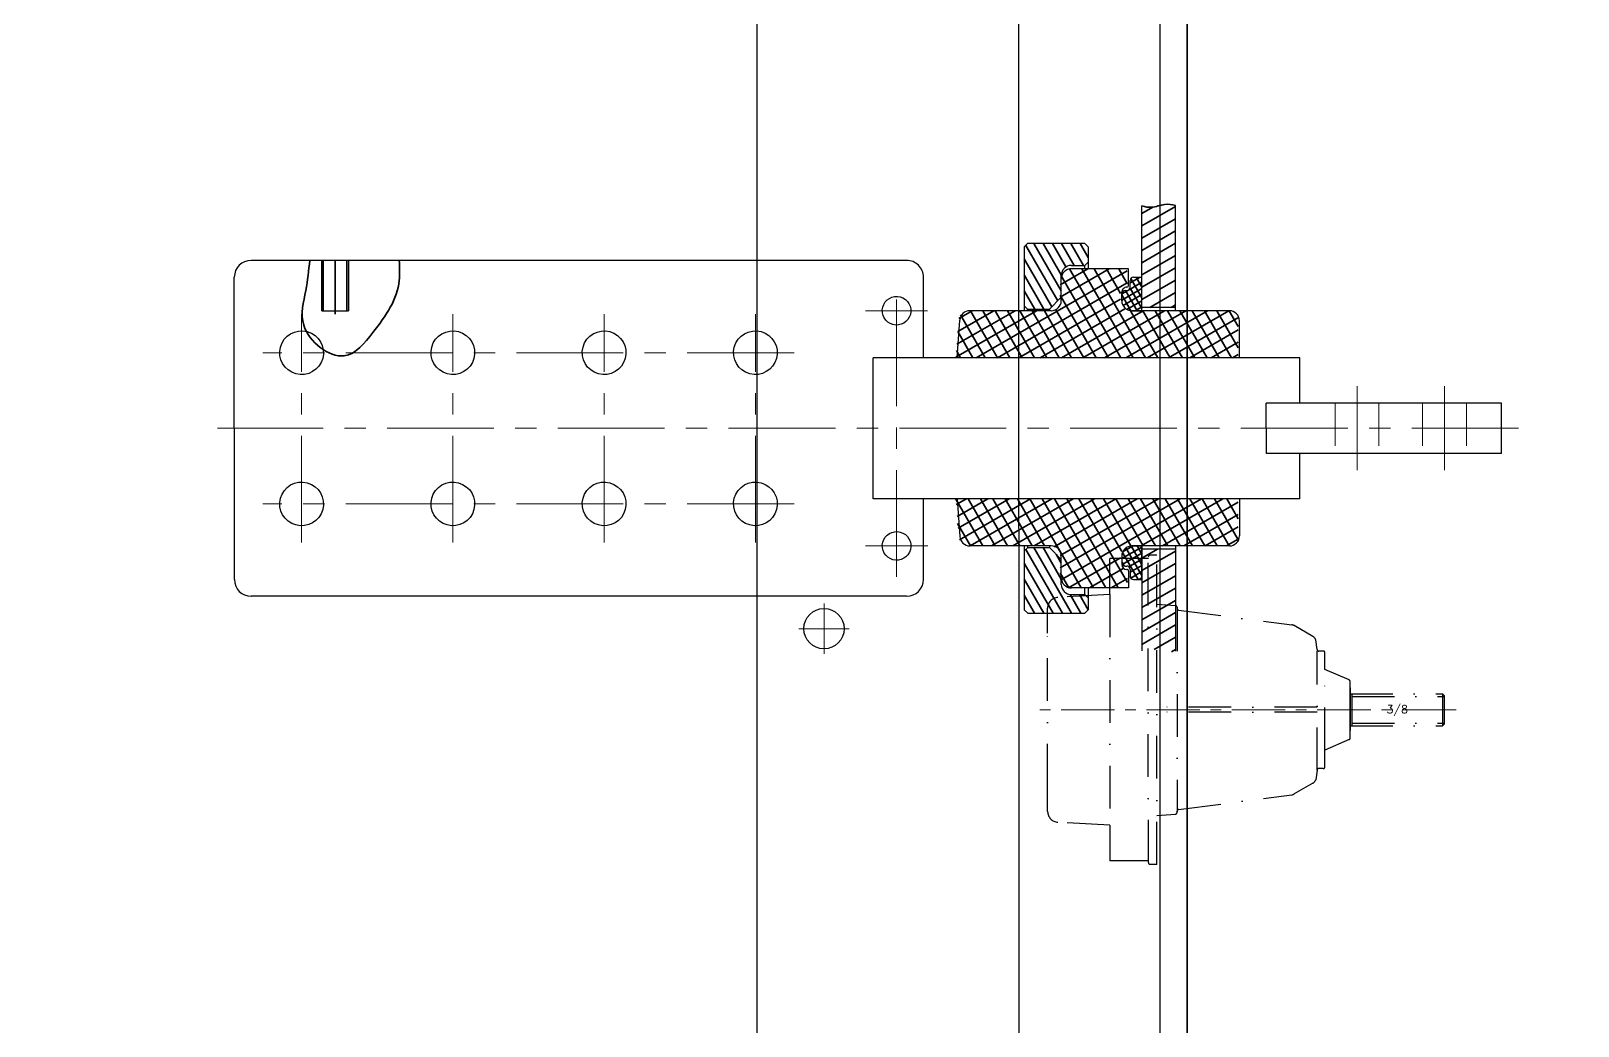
# Model space of a CAD drawing. Header units: millimetres. Extents: x -185079 to -2648, y 85916 to 249201.
# Drawn here: x -51260.5 to -50800.3, y 133414.7 to 133710.9 of the extents above; entities that cross this region are included whole.
import ezdxf
from ezdxf.enums import TextEntityAlignment as Align

# ---------------------------------------------------------------- set-up
doc = ezdxf.new("R2010")
doc.units = ezdxf.units.MM
for name, pattern in [('ACAD_ISO04W100', [30, 24, -3, 0, -3]), ('CENTER', [50.800000000000004, 31.75, -6.35, 6.35, -6.35]), ('DASHDOT', [25.4, 12.7, -6.35, 0, -6.35]), ('DASHED', [19.049999999999997, 12.7, -6.35])]:
    doc.linetypes.add(name, pattern=pattern)
doc.layers.get('0').update_dxf_attribs({"color": 255, "linetype": 'DASHDOT'})
for name, color, linetype in [('01粗实线', 7, 'Continuous'), ('1', 4, 'Continuous'), ('2', 3, 'Continuous')]:
    doc.layers.add(name, color=color, linetype=linetype)
for name, color, linetype, lineweight in [('04细虚线', 6, 'DASHED', 20), ('06细中心线', 1, 'ACAD_ISO04W100', 20), ('中心线', 1, 'CENTER', 20), ('粗实线', 7, 'Continuous', 25), ('细实线', 3, 'Continuous', 35), ('虚线', 7, 'DASHED', 20)]:
    doc.layers.add(name, color=color, linetype=linetype, lineweight=lineweight)
doc.styles.add('TXT', font='txt.shx', dxfattribs={"bigfont": 'gbcbig.shx'})
pattern_1 = [(44.99999999999993, (-73769.73144282807, 125433.7177351389), (-1.122532015133643, 1.122532015133644), []), (135, (-73769.73144282807, 125433.7177351389), (-1.122532015133642, -1.122532015133644), [])]

msp = doc.modelspace()

# ---------------------------------------------------------------- hatches: boundary and pattern name
at = {"layer": '细实线', "extrusion": (-0.004685415688226642, -0.01745240643729065, 0.9998367168639969)}
h = msp.add_hatch(dxfattribs=at)
h.set_pattern_fill('ANSI31', color=256, scale=0.9999999999999984, angle=195.0300830919054)
h.set_pattern_definition([(224.9999999999999, (-80601.17354523863, 123438.5629390304), (2.245064030267286, -2.245064030267286), [])])
edge = h.paths.add_edge_path()
edge.add_line((-83808.0556257568, 115805.0873485042), (-83817.71352376151, 115802.4940868262))
edge.add_line((-83817.71352376151, 115802.4940868262), (-83809.87381757106, 115773.2972327571))
edge.add_spline(control_points=[(-83809.87381757102, 115773.2972327571), (-83809.01231264201, 115773.8163050084), (-83806.96228422833, 115774.9182230227), (-83803.37674884095, 115774.2459667761), (-83801.17395050454, 115775.2640514546), (-83800.19332406457, 115775.8063436326)], knot_values=[0.4991349242523707, 0.4991349242523707, 0.4991349242523707, 0.4991349242523707, 2.849111683350642, 6.014083337597869, 8.642198821057882, 8.642198821057882, 8.642198821057882, 8.642198821057882], degree=3, periodic=0)
edge.add_line((-83800.1933240646, 115775.8063436326), (-83808.0556257568, 115805.0873485042))
edge = h.paths.add_edge_path()
edge.add_line((-83836.38500784284, 115872.0309524602), (-83826.7271098381, 115874.6242141381))
edge.add_line((-83826.7271098381, 115874.6242141381), (-83834.58941153025, 115903.9052190097))
edge.add_spline(control_points=[(-83834.58941153027, 115903.9052190096), (-83835.70978269995, 115903.8833680807), (-83838.12627230644, 115903.6611184342), (-83840.89281344917, 115901.2832533034), (-83843.21907359007, 115901.2100852487), (-83844.22471403322, 115901.2278065292)], knot_values=[0.4991349242523704, 0.4991349242523704, 0.4991349242523704, 0.4991349242523704, 3.127250407712383, 6.29222206195961, 8.642198821057882, 8.642198821057882, 8.642198821057882, 8.642198821057882], degree=3, periodic=0)
edge.add_line((-83844.22471403329, 115901.2278065293), (-83836.38500784284, 115872.0309524602))
h = msp.add_hatch(dxfattribs=at)
h.set_pattern_fill('ANSI31', color=256, scale=0.7499999999999998, angle=105.0300830919053)
h.set_pattern_definition([(135, (-73685.7958886926, 125365.6160205169), (-1.683798022700464, -1.683798022700467), [])])
edge = h.paths.add_edge_path()
edge.add_line((-83829.20475318146, 115779.7355357647), (-83828.49828954873, 115780.960651733))
edge.add_line((-83828.49828954873, 115780.960651733), (-83829.40593113602, 115784.3409160346))
edge.add_line((-83829.40593113602, 115784.3409160346), (-83830.6310471043, 115785.0473796673))
edge.add_line((-83830.6310471043, 115785.0473796673), (-83834.49420630615, 115784.0100749961))
edge.add_arc((-83835.27218480958, 115786.9074443975), 2.999999999999953, 195.0300830920036, 285.0300830920065, ccw=False)
edge.add_line((-83838.16955421098, 115786.1294658941), (-83840.11450046947, 115793.3728893977))
edge.add_line((-83840.11450046947, 115793.3728893977), (-83844.4024063584, 115795.845512112))
edge.add_line((-83844.4024063584, 115795.845512112), (-83850.68004006147, 115794.1598920214))
edge.add_line((-83850.68004006147, 115794.1598920214), (-83851.38650369413, 115792.9347760531))
edge.add_line((-83851.38650369413, 115792.9347760531), (-83846.8482957577, 115776.0334545448))
edge.add_line((-83846.8482957577, 115776.0334545448), (-83845.62317978946, 115775.3269909122))
edge.add_line((-83845.62317978946, 115775.3269909122), (-83829.20475318146, 115779.7355357647))
edge = h.paths.add_edge_path()
edge.add_line((-83856.50551567071, 115885.265950184), (-83857.73063163899, 115885.9724138166))
edge.add_line((-83857.73063163899, 115885.9724138166), (-83874.14905824701, 115881.5638689641))
edge.add_line((-83874.14905824701, 115881.5638689641), (-83874.85552187967, 115880.3387529958))
edge.add_line((-83874.85552187967, 115880.3387529958), (-83870.31731394325, 115863.4374314876))
edge.add_line((-83870.31731394325, 115863.4374314876), (-83869.09219797497, 115862.7309678549))
edge.add_line((-83869.09219797497, 115862.7309678549), (-83862.81456427192, 115864.4165879455))
edge.add_line((-83862.81456427192, 115864.4165879455), (-83860.34194155756, 115868.7044938345))
edge.add_line((-83860.34194155756, 115868.7044938345), (-83862.02756164824, 115874.9821275376))
edge.add_arc((-83859.13019224681, 115875.760106041), 2.999999999999997, 105.03008309200649, 195.0300830920065, ccw=False)
edge.add_line((-83859.90817075019, 115878.6574754424), (-83856.04501154833, 115879.6947801136))
edge.add_line((-83856.04501154833, 115879.6947801136), (-83855.33854791563, 115880.9198960818))
edge.add_line((-83855.33854791563, 115880.9198960818), (-83856.50551567071, 115885.265950184))
h = msp.add_hatch(dxfattribs=at)
h.set_pattern_fill('ANSI37', color=256, scale=0.9999999999999994, angle=105.0300830919053)
h.set_pattern_definition([(135, (-73380.55376550104, 126995.3942893948), (-2.245064030267285, -2.245064030267289), []), (224.9999999999999, (-73380.55376550104, 126995.3942893948), (2.245064030267286, -2.245064030267286), [])])
h.paths.add_polyline_path([(-83840.7129435793, 115794.2476222238), (-83839.02732348861, 115787.9699885207, 0.4142135623317284), (-83835.35197558385, 115785.8505976227), (-83818.9335489758, 115790.2591424753), (-83820.23017981477, 115795.0880914777, 0.4142135624164691), (-83820.84273779893, 115795.441323294, -0.4142135624047553), (-83822.68041175131, 115796.501018743), (-83823.3287271708, 115798.9154932441, -0.4142135623892935), (-83821.20933627279, 115802.590841149), (-83793.20143205911, 115810.111300015, 0.4142135623686102), (-83791.08204116105, 115813.7866479199), (-83793.9346290068, 115824.4103357251), (-83875.06097224649, 115802.6269376301), (-83871.379375954, 115792.0045362681, 0.3934789996803529), (-83867.76681980788, 115790.0895973157), (-83844.3882914841, 115796.3670131218, -0.4142135623686102)])
h.paths.add_polyline_path([(-83804.82632805425, 115864.9735073449), (-83807.6789159, 115875.5971951501, 0.414213562380324), (-83811.35426380482, 115877.7165860481), (-83839.36216801853, 115870.196127182, -0.4142135623613812), (-83843.0375159233, 115872.3155180801), (-83843.68583134282, 115874.7299925812, -0.4142135623496675), (-83842.6261358938, 115876.5676665336, 0.4142135623835383), (-83842.27290407746, 115877.1802245177), (-83843.56953491643, 115882.0091735201), (-83859.98796152443, 115877.6006286676, 0.4142135623865494), (-83862.10735242252, 115873.9252807628), (-83860.4217323318, 115867.6476470597, -0.4142135623579002), (-83862.54112322984, 115863.9722991549), (-83885.91965155359, 115857.6948833488, 0.3934789996585959), (-83888.08710803959, 115854.2279415434), (-83885.95267129393, 115843.19010925)])
h = msp.add_hatch(dxfattribs=at)
h.set_pattern_fill('ANSI37', color=256, scale=0.4999999999999993, angle=15.03008309190533)
h.set_pattern_definition(pattern_1)
h.paths.add_polyline_path([(-83842.02769278391, 115875.6929337075), (-83842.51058768411, 115875.5632706235, 0.4142135623783167), (-83843.21705131681, 115874.3381546553), (-83842.69839898124, 115872.4065750544, 0.414213562349299), (-83839.02305107641, 115870.2871841563), (-83836.12568167498, 115871.0651626597), (-83838.71894335293, 115880.7230606644), (-83841.13341785414, 115880.0747452449, 0.4142135623244993), (-83841.83988148681, 115878.8496292766), (-83841.32122915122, 115876.9180496757, -0.4142135623110449)])
h = msp.add_hatch(dxfattribs=at)
h.set_pattern_fill('ANSI37', color=256, scale=0.4999999999999993, angle=15.03008309190533)
h.set_pattern_definition(pattern_1)
h.paths.add_polyline_path([(-83822.98961022875, 115799.0065502184), (-83822.4709578931, 115797.0749706175, 0.4142135623162666), (-83821.24584192487, 115796.3685069848), (-83820.76294702466, 115796.4981700687, -0.4142135623244993), (-83819.53783105637, 115795.7917064361), (-83819.01917872077, 115793.8601268351, 0.4142135623783167), (-83817.79406275248, 115793.1536632024), (-83815.37958825131, 115793.8019786219), (-83817.97284992927, 115803.4598766266), (-83820.87021933065, 115802.6818981232, 0.4142135623703508)])

# ---------------------------------------------------------------- linework, layer by layer
at = {"lineweight": 30, "extrusion": (-0.004685415688226638, -0.01745240643729067, 0.9998367168639968)}
for p, q in [((-50939.61262524025, 133543.1606166562, 2006.104048132083), (-50939.6135002422, 133553.8578945457, 2006.290767762002)), ((-50928.1136265118, 133553.8578945457, 2006.344658250199), (-50939.6135002422, 133553.8578945457, 2006.290767762002)), ((-50928.14622459931, 133463.371678134, 2004.765045364674), (-50928.15366696472, 133554.3578183932, 2006.353196912428)), ((-50925.65373530675, 133554.8577422408, 2006.373638343354), (-50927.65371334682, 133554.8577422408, 2006.364266084537)), ((-50925.6462111571, 133462.8717542864, 2004.76803458079), (-50925.65373530675, 133554.8577422408, 2006.373638343354)), ((-50939.61262524025, 133543.1606166562, 2006.104048132083), (-50955.08969463461, 133542.3018419417, 2006.016529652689)), ((-50939.61262524025, 133543.1606166562, 2006.104048132083), (-50939.64701394478, 133474.5654689153, 2004.906541076)), ((-50958.11148237082, 133531.6718872452, 2005.8168204221), (-50958.11209055847, 133539.1072446395, 2005.946603643152)), ((-50925.65254806136, 133540.3431532198, 2006.120288031393), (-50920.07270020938, 133539.8968313982, 2006.138645545698)), ((-50919.61253711081, 133539.3984996688, 2006.132103445002), (-50919.61250853666, 133539.0491683084, 2006.126005910377)), ((-50919.17714235996, 133538.5534436156, 2006.119393113313), (-50885.50498899475, 133534.162151626, 2006.200535785589)), ((-50879.23361231935, 133530.7198854985, 2006.169838952452), (-50884.76928725217, 133533.9142804192, 2006.1996567615)), ((-50958.10775127372, 133486.057609282, 2005.020628980848), (-50958.11148237082, 133531.6718872452, 2005.8168204221)), ((-50877.96581281457, 133526.8011608048, 2006.10737774521), (-50878.36032421112, 133529.6899181024, 2006.1559529933)), ((-50877.96287853611, 133490.9283357224, 2005.481222129481), (-50877.96577689946, 133526.3620829289, 2006.099713696529)), ((-50876.11194840349, 133526.3620829289, 2006.108401072149), (-50877.4694995263, 133526.3620829289, 2006.102039342058)), ((-50875.61150408018, 133520.8629206055, 2006.014756955396), (-50875.61191300135, 133525.8621590813, 2006.102018029448)), ((-50868.40765679616, 133517.7438756192, 2005.994071756134), (-50875.61150408018, 133520.8629206055, 2006.014756955396)), ((-50875.60954125853, 133496.8665759217, 2005.595903799944), (-50875.61150408018, 133520.8629206055, 2006.014756955396)), ((-50868.10562649126, 133508.8647482636, 2005.840499678515), (-50868.10631524979, 133517.2851195828, 2005.987476192796)), ((-50868.10615808879, 133515.3637582821, 2005.953939074783), (-50868.10509489373, 133502.3657382451, 2005.727060282247)), ((-50868.10601598868, 133513.6265229118, 2005.92361585155), (-50840.60631793771, 133513.6265229118, 2006.052484410282)), ((-50867.60602147866, 133513.6265229118, 2005.925958916254), (-50867.60524248383, 133504.1029736154, 2005.759726570184)), ((-50867.60595911818, 133512.8641390442, 2005.912651602461), (-50840.10626106722, 133512.8641390442, 2006.041520161193)), ((-50840.60631793771, 133513.6265229118, 2006.052484410282), (-50840.10628253558, 133513.1265990642, 2006.046101367581)), ((-50840.60631793771, 133513.6265229118, 2006.052484410282), (-50840.60553894287, 133504.1029736154, 2005.886252064212)), ((-50840.10628253558, 133513.1265990642, 2006.046101367581), (-50840.10558532497, 133504.602897463, 2005.897321236321)), ((-50877.96428433717, 133508.1148624922, 2005.781210776238), (-50925.63404691246, 133508.1148624922, 2005.557821647136)), ((-50877.96440701352, 133509.614634035, 2005.807389098453), (-50925.63339521728, 133509.614634035, 2005.584003598196)), ((-50868.10493773273, 133500.4443769445, 2005.693523164234), (-50868.10562649126, 133508.8647482636, 2005.840499678515)), ((-50868.10523699384, 133504.1029736154, 2005.75738350548), (-50840.60553894287, 133504.1029736154, 2005.886252064212)), ((-50867.60530484431, 133504.865357483, 2005.773033883977), (-50840.10560679333, 133504.865357483, 2005.901902442709)), ((-50840.10558532497, 133504.602897463, 2005.897321236321), (-50840.60553894287, 133504.1029736154, 2005.886252064212)), ((-50868.40620422965, 133499.985620908, 2005.684103670616), (-50875.60954125853, 133496.8665759217, 2005.595903799944)), ((-50875.60913233736, 133491.867337446, 2005.508642725892), (-50875.60954125853, 133496.8665759217, 2005.595903799944)), ((-50879.23003696344, 133487.0096110288, 2005.40688165089), (-50884.76299384244, 133483.8178210479, 2005.325239701164)), ((-50877.96287853611, 133490.9283357224, 2005.481222129481), (-50878.35691735106, 133488.0395784248, 2005.428951592481)), ((-50876.10908595526, 133491.3674135984, 2005.497573553782), (-50877.46663707807, 133491.3674135984, 2005.491211823691)), ((-50958.10714308607, 133478.6222518551, 2004.890845759227), (-50958.10775127372, 133486.057609282, 2005.020628980848)), ((-50919.17228548575, 133479.1760529116, 2005.082968283339), (-50885.50373173378, 133483.5670296001, 2005.317390840364)), ((-50925.64739855492, 133477.3882068889, 2005.021417421328), (-50920.0676235658, 133477.832665129, 2005.055323388723)), ((-50919.60754199101, 133478.3309968584, 2005.066177922395), (-50919.60757056516, 133478.6803282188, 2005.072275457021)), ((-50939.64701157717, 133474.5701915911, 2004.906623522613), (-50955.08376887195, 133475.4276293017, 2004.849250881244)), ((-50939.64701394478, 133474.5654689153, 2004.906541076), (-50939.64613922183, 133463.8716019816, 2004.719880983882)), ((-50928.14626549143, 133463.8716019816, 2004.773771472079), (-50939.64613922183, 133463.8716019816, 2004.719880983882)), ((-50925.6462111571, 133462.8717542864, 2004.76803458079), (-50927.64618919718, 133462.8717542864, 2004.758662321973))]:
    msp.add_line(p, q, dxfattribs=at)
at = {"extrusion": (-0.004685415688226638, -0.01745240643729067, 0.9998367168639968)}
msp.add_line((-50919.61250853666, 133539.0491683084, 2006.126005910377), (-50919.60755627809, 133478.5056625386, 2005.069226689708), dxfattribs=at)
at = {"color": 1, "linetype": 'CENTER', "lineweight": 18, "ltscale": 0.5, "extrusion": (-0.004685415688226638, -0.01745240643729067, 0.9998367168639968)}
msp.add_line((-50836.60386039758, 133508.8647482636, 2005.988122651919), (-50961.10958388237, 133508.8647482636, 2005.404666313249), dxfattribs=at)
at = {"lineweight": 30, "extrusion": (-0.004685415688226638, -0.01745240643729067, 0.9998367168639968)}
for centre, radius, start, end in [((-83814.81339708807, 115799.3414844339, -86.19977068382764), 0.4999999999999999, 105.0300830931, 195.0300830926675), ((-83837.18535176267, 115777.5411609004, -86.19977068382786), 3.2, 108.2064256397995, 195.0300830917594), ((-83803.65140826217, 115786.8470455249, -86.19977068382764), 0.4999999999999999, 15.03008309266756, 100.4561618305207), ((-83802.5950138992, 115786.7689396353, -86.19977068382764), 0.4999999999999999, 195.0300830931, 277.598675121681), ((-83768.605243887, 115788.7812557825, -86.19977068382786), 2, 75.21633241210522, 97.59877629493691), ((-83762.43628698934, 115787.1326688728, -86.19977068382786), 2, 35.58612831076736, 75.04844372222182), ((-83759.21624458145, 115785.7958832133, -86.19977068382764), 0.4999999999999999, 202.0209126457289, 285.0300830898791), ((-83757.64579498954, 115785.1821458087, -86.19977068382741), 0.4999999999999999, 15.03008309148954, 105.0300830926676), ((-83748.17297362184, 115778.8435040507, -86.19977068382764), 0.4999999999999999, 15.03008309310004, 81.61525820377081), ((-83743.80506311668, 115762.5764090209, -86.19977068382809), 0.4999999999999999, 308.4449079789874, 15.03008309148954), ((-83748.82870528448, 115752.3452925926, -86.19977068382786), 0.4999999999999999, 285.0300830931001, 15.03008309266756), ((-83751.99784070071, 115748.2575139126, -86.19977068382764), 2, 315.0117224603041, 354.4740378718085), ((-83749.8805025408, 115751.0274503963, -86.19977068382786), 0.4999999999999999, 105.0300830926676, 188.0392535367454), ((-83756.5139840957, 115743.7395221739, -86.19977068382832), 2, 292.4614910630116, 315.0117224603041), ((-83821.49762105732, 115719.1164734247, -86.19977068382741), 3.2, 195.030083091827, 281.8619119520025), ((-83787.8125944534, 115727.8596901103, -86.19977068382786), 0.4999999999999999, 289.6040043520146, 15.03008309105711), ((-83786.93740921543, 115728.4564483355, -86.19977068382786), 0.4999999999999999, 112.4614910599037, 195.0300830914895), ((-83791.21471581861, 115711.4546125909, -86.19977068382786), 0.4999999999999999, 195.0300830931, 285.0300830922351)]:
    msp.add_arc(centre, radius, start, end, dxfattribs=at)
at = {"layer": '01粗实线', "lineweight": -3, "ltscale": 2, "extrusion": (-0.004685415688226634, -0.01745240643729067, 0.9998367168639968)}
msp.add_line((-50916.55014692505, 132613.1880548441, 1774.444727599148), (-50916.70390128715, 134492.9017217381, 1807.254891442859), dxfattribs=at)
at = {"layer": '01粗实线', "color": 2, "lineweight": -3, "ltscale": 20, "extrusion": (-0.004685415688226634, -0.01745240643729067, 0.9998367168639968)}
msp.add_line((-50916.70161132854, 134464.9059862737, 1806.766229428162), (-50916.55014692505, 132613.1880548441, 1774.444727599148), dxfattribs=at)
at = {"layer": '04细虚线', "linetype": 'DASHED', "extrusion": (-0.004685415688226634, -0.01745240643729067, 0.9998367168639968)}
msp.add_line((-50924.76248985038, 134574.6242927763, 1823.826807551536), (-50924.53008339008, 132603.1895778926, 1774.23280619294), dxfattribs=at)
at = {"layer": '06细中心线', "extrusion": (2.140935379463423e-06, -0.03489930510489415, 0.9993908337075201)}
for p, q in [((-51024.62459371946, 133540.4996237241, 1791.820104324195), (-51024.62336732958, 133525.5087612685, 1791.296614746745)), ((-51024.62459371946, 133540.4996237241, 1791.820104324195), (-51024.62336732958, 133525.5087612685, 1791.296614746745)), ((-51017.12398054954, 133533.0048058781, 1791.558364888312), (-51032.12398049943, 133533.0035791145, 1791.558354182626)), ((-51017.12398054954, 133533.0048058781, 1791.558364888312), (-51032.12398049943, 133533.0035791145, 1791.558354182626))]:
    msp.add_line(p, q, dxfattribs=at)
at = {"layer": '1', "lineweight": -3, "ltscale": 3, "transparency": 33554687, "extrusion": (-0.004685415688226634, -0.01745240643729067, 0.9998367168639968)}
for p, q in [((-50966.54878008417, 132603.1895778922, 1774.035898980615), (-50966.71071286983, 134582.8880143019, 1808.591284305373)), ((-50916.54931873367, 132603.0630579898, 1774.267997062172), (-50916.71126186805, 134582.8880143019, 1808.825590775794)), ((-50916.71126186808, 134582.8880143019, 1808.825590775795), (-50916.54932908243, 132603.1895778922, 1774.270205451037)), ((-50924.55333045448, 132653.18196265, 1775.105327156293), (-50924.70315917332, 134484.9029401767, 1807.077784689101)), ((-51044.7002058928, 134464.9059862735, 1806.16640486388), (-51044.55364854343, 132673.1789165531, 1774.89203592349))]:
    msp.add_line(p, q, dxfattribs=at)
at = {"layer": '1', "color": 3, "lineweight": -3, "ltscale": 2, "extrusion": (-0.004685415688226648, -0.01745240643729063, 0.9998367168639968), "elevation": 1.311263986281119e-08}
msp.add_lwpolyline([(-89340.74435583597, 116693.2017122206), (-79605.60479144276, 119307.2036772036), (-77739.80294518075, 112358.532017356), (-87474.94250957393, 109744.530052373)], close=True, dxfattribs=at)
at = {"layer": '1', "lineweight": -3, "ltscale": 2, "extrusion": (-0.004685415688226648, -0.01745240643729063, 0.9998367168639968), "elevation": 1.311264075806094e-08}
msp.add_lwpolyline([(-87231.2481748564, 109916.2399077064), (-77857.25883072625, 112433.2686984296), (-79666.37327405855, 119170.8235395233), (-89040.36261818874, 116653.7947488001), (-87231.2481748564, 109916.2399077064)], dxfattribs=at)
at = {"layer": '1', "lineweight": -3, "ltscale": 2, "extrusion": (2.140935379463423e-06, -0.03489930510489415, 0.9993908337075201)}
msp.add_circle((-51016.43215887233, 133517.3125318192, -2869.851292737897), 5.999999999999979, dxfattribs=at)
msp.add_circle((-51016.43215887233, 133517.3125318192, -2869.851292737897), 5.999999999999979, dxfattribs=at)
at = {"layer": '2', "color": 2, "lineweight": -3, "ltscale": 20, "extrusion": (-0.004685415688226634, -0.01745240643729067, 0.9998367168639968)}
msp.add_line((-50916.69408717902, 134372.9199983192, 1805.160625665595), (-50916.55014692508, 132613.1880548441, 1774.444727599148), dxfattribs=at)
at = {"layer": '中心线', "extrusion": (-0.004685415688226632, -0.01745240643729067, 0.9998367168639969)}
for p, q in [((-51170.04429312545, 133626.6390153173, 2092.695188497768), (-51170.04560167321, 133642.6365784398, 2092.974423934735)), ((-51003.03972716317, 133548.4009331713, 2092.112136300056), (-51003.04696506796, 133636.8874541926, 2093.656657310784)), ((-51180.03862199782, 133558.6493720466, 2091.461576596571), (-51180.04418332579, 133626.6390153173, 2092.648327203684)), ((-51135.03911609625, 133558.6493720466, 2091.67245241995), (-51135.04467742423, 133626.6390153173, 2092.859203027063)), ((-51090.03961019464, 133558.6493720466, 2091.88332824333), (-51090.04517152264, 133626.6390153173, 2093.070078850442)), ((-51045.04010429305, 133558.6493720467, 2092.094204066709), (-51045.04566562102, 133626.6390153172, 2093.280954673822)), ((-50993.79631012847, 133627.6388630124, 2093.538571020814), (-51012.2961069991, 133627.6388630124, 2093.451877626758)), ((-51033.54485137192, 133615.140766823, 2093.134144691699), (-51191.5431165375, 133615.140766823, 2092.393736245167)), ((-50866.04382806778, 133580.1460974925, 2093.308243849244), (-50866.04587267363, 133605.1422898714, 2093.744549219507)), ((-50840.04411354687, 133580.1460974925, 2093.430083213863), (-50840.04615815273, 133605.1422898714, 2093.866388584126)), ((-50818.04537740903, 133592.6441936819, 2093.751330745979), (-51205.0411281627, 133592.6441936819, 2091.937798664916)), ((-51033.54117108134, 133570.147620541, 2092.348795025227), (-51191.53943624694, 133570.147620541, 2091.608386578695)), ((-50993.79058523198, 133557.6495243515, 2092.316915984081), (-51012.29038210266, 133557.6495243514, 2092.230222590024))]:
    msp.add_line(p, q, dxfattribs=at)
at = {"layer": '粗实线', "extrusion": (-0.004685415688226632, -0.01745240643729067, 0.9998367168639969)}
for p, q in [((-50930.04701010122, 133627.6388630124, 2093.837311770602), (-50930.04956430994, 133658.8651711988, 2094.382363022755)), ((-50920.04711990085, 133627.6388630124, 2093.884173064686), (-50920.04968123557, 133658.9522895198, 2094.430744956092)), ((-50964.04827246709, 133647.6358169155, 2094.027027666925), (-50965.04817970289, 133646.6359692204, 2094.004889322706)), ((-50965.04817970289, 133646.6359692204, 2094.004889322706), (-50965.04662580244, 133627.6388630124, 2093.673297241307)), ((-50947.04845912651, 133647.6358169155, 2094.106691866868), (-50964.04827246709, 133647.6358169155, 2094.027027666925)), ((-50947.04845912651, 133647.6358169155, 2094.106691866868), (-50946.04838832223, 133646.6359692204, 2094.093925781467)), ((-50946.04838832223, 133646.6359692204, 2094.093925781467), (-50946.04785672472, 133640.1369592019, 2093.980486385199)), ((-51000.04746826719, 133642.6365784398, 2093.77106593417), (-51195.04532717407, 133642.6365784398, 2092.857270699525)), ((-51173.5443364798, 133627.6388630124, 2092.696239259649), (-51173.54556324333, 133642.6365784398, 2092.958022481806)), ((-51166.54441333955, 133627.6388630124, 2092.729042165507), (-51166.54564010308, 133642.6365784398, 2092.990825387665)), ((-50951.04788360912, 133641.136806897, 2093.974507952968), (-50947.04792752897, 133641.136806897, 2093.9932524706)), ((-50934.04798848428, 133640.1369592019, 2094.0367199381), (-50951.0478018249, 133640.1369592019, 2093.957055738156)), ((-50946.04802029315, 133642.1366545922, 2094.01539081482), (-50947.04792752897, 133641.136806897, 2093.9932524706)), ((-50947.04784574473, 133640.1369592019, 2093.97580025579), (-50947.04792752897, 133641.136806897, 2093.9932524706)), ((-50934.04757956309, 133635.1377207261, 2093.949458864047), (-50934.04798848428, 133640.1369592019, 2094.0367199381)), ((-51200.03750277194, 133547.6510473999, 2091.175879645487), (-51200.04486335311, 133637.637339964, 2092.746578978431)), ((-50995.04515142422, 133613.6409952802, 2093.288382351708), (-50995.04711424583, 133637.637339964, 2093.707235507159)), ((-50954.04699193475, 133630.6384060979, 2093.777201309231), (-50954.0476053165, 133638.1372638115, 2093.90809292031)), ((-50954.04699193475, 133630.6384060979, 2093.777201309231), (-50954.04752353228, 133637.1374161164, 2093.8906407055)), ((-50954.04699193475, 133630.6384060979, 2093.777201309231), (-50954.04744174804, 133636.1375684212, 2093.873188490689)), ((-50954.04699193475, 133630.6384060979, 2093.777201309231), (-50954.04744174804, 133636.1375684212, 2093.873188490689)), ((-50933.54754416095, 133634.6377968785, 2093.943075821347), (-50933.54770772943, 133636.6374922688, 2093.977980250967)), ((-50932.54780049366, 133637.6373399639, 2094.000118595185), (-50930.04782794355, 133637.637339964, 2094.011833918707)), ((-50957.54674904428, 133628.13878686, 2093.717169319275), (-50954.04707371899, 133631.638253793, 2093.794653524042)), ((-50936.04718957414, 133630.6384060979, 2093.861551638583), (-50936.04739403471, 133633.1380253358, 2093.905182175609)), ((-50936.04718957414, 133630.6384060979, 2093.861551638583), (-50936.04739403471, 133633.1380253358, 2093.905182175609)), ((-50935.04744590679, 133633.6379491833, 2093.918594412423), (-50934.54745139678, 133633.6379491833, 2093.920937477127)), ((-51174.04433098981, 133627.6388630124, 2092.693896194945), (-51166.04441882954, 133627.6388630124, 2092.731385230211)), ((-50957.04671364215, 133627.6388630124, 2093.710786276574), (-50981.25309024386, 133627.6388630124, 2093.597350817792)), ((-50964.04667767449, 133628.13878686, 2093.686709478121), (-50965.0467484788, 133629.1386345552, 2093.699475563523)), ((-50964.04667767449, 133628.13878686, 2093.686709478121), (-50957.54674904428, 133628.13878686, 2093.717169319275)), ((-50964.0466367824, 133627.6388630124, 2093.677983370716), (-50964.04667767449, 133628.13878686, 2093.686709478121)), ((-50957.54674904428, 133628.13878686, 2093.717169319275), (-50957.54670815219, 133627.6388630124, 2093.70844321187)), ((-50933.04697716133, 133627.6388630124, 2093.823253382377), (-50930.04701010122, 133627.6388630124, 2093.837311770602)), ((-50904.04729558028, 133627.6388630125, 2093.959151135222), (-50933.04697716133, 133627.6388630124, 2093.823253382377)), ((-50920.04720168507, 133628.6387107076, 2093.901625279497), (-50930.04709188543, 133628.6387107076, 2093.854763985413)), ((-50985.04526122386, 133613.6409952802, 2093.335243645792), (-50984.24520561514, 133624.8530285231, 2093.534701768182)), ((-50901.04642889358, 133616.6405383657, 2093.781235160531), (-50901.04708316746, 133624.6393199269, 2093.920852879015)), ((-50901.04618354089, 133613.6409952802, 2093.728878516099), (-50901.04708316746, 133624.6393199269, 2093.920852879015)), ((-50883.04638118026, 133613.6409952802, 2093.813228845452), (-51010.04498672475, 133613.6409952802, 2093.218090410581)), ((-51010.04155178687, 133571.6473920837, 2092.48509738854), (-51010.04498672475, 133613.6409952802, 2093.218090410581)), ((-50883.04527709306, 133600.1430513956, 2093.577623945511), (-50883.04638118026, 133613.6409952802, 2093.813228845452)), ((-50823.04593589096, 133600.1430513956, 2093.858791710017), (-50893.04516729343, 133600.1430513956, 2093.530762651427)), ((-50893.04394052993, 133585.1453359682, 2093.268979429268), (-50893.04516729343, 133600.1430513956, 2093.530762651427)), ((-50823.04470912745, 133585.1453359682, 2093.597008487859), (-50823.04593589096, 133600.1430513956, 2093.858791710017)), ((-50823.04470912745, 133585.1453359682, 2093.597008487859), (-50893.04394052993, 133585.1453359682, 2093.268979429268)), ((-50883.04294624239, 133571.6473920837, 2093.080235823411), (-50883.04405032957, 133585.1453359682, 2093.315840723353)), ((-50883.04294624239, 133571.6473920837, 2093.080235823411), (-51010.04155178687, 133571.6473920837, 2092.48509738854)), ((-50995.03975366469, 133547.6510473999, 2092.136536174216), (-50995.04171648633, 133571.6473920837, 2092.555389329668)), ((-50985.04182628597, 133571.6473920837, 2092.602250623751), (-50984.23993646276, 133560.4353588408, 2092.410299507386)), ((-50901.04274860301, 133571.6473920837, 2092.99588549406), (-50901.04184897643, 133560.649067437, 2092.803911131145)), ((-50901.04250325034, 133568.6478489982, 2092.943528849628), (-50901.04184897643, 133560.649067437, 2092.803911131145)), ((-50957.04098874569, 133557.6495243515, 2092.489131239841), (-50981.30107845408, 133557.6495243514, 2092.375444071725)), ((-50965.04090090598, 133557.6495243514, 2092.451642204573), (-50965.03934700551, 133538.6524181435, 2092.120050123175)), ((-50964.04087099385, 133557.1496005039, 2092.447602226576), (-50965.04077822964, 133556.1497528087, 2092.425463882358)), ((-50964.04087099385, 133557.1496005039, 2092.447602226576), (-50964.04091188594, 133557.6495243514, 2092.456328333982)), ((-50964.04087099385, 133557.1496005039, 2092.447602226576), (-50957.54094236363, 133557.1496005039, 2092.478062067731)), ((-50957.54098325573, 133557.6495243515, 2092.486788175137), (-50957.54094236363, 133557.1496005039, 2092.478062067732)), ((-50957.54094236363, 133557.1496005039, 2092.478062067731), (-50954.04069454866, 133553.6501335709, 2092.433380768824)), ((-50933.04125226484, 133557.6495243514, 2092.601598345643), (-50930.04128520474, 133557.6495243514, 2092.615656733868)), ((-50904.04157068382, 133557.6495243514, 2092.737496098488), (-50933.04125226484, 133557.6495243514, 2092.601598345643)), ((-50930.04128520474, 133557.6495243514, 2092.615656733868), (-50930.03873099602, 133526.4232161651, 2092.070605481716)), ((-50930.04128520474, 133557.6495243514, 2092.615656733868), (-50930.03873099602, 133526.4232161651, 2092.070605481716)), ((-50930.04046736241, 133547.6510473999, 2092.441134585763), (-50930.04128520474, 133557.6495243514, 2092.615656733868)), ((-50920.04131322016, 133556.6496766563, 2092.645065813142), (-50930.04120342052, 133556.6496766563, 2092.598204519059)), ((-50920.0413950044, 133557.6495243514, 2092.662518027953), (-50920.03883366968, 133526.3360978441, 2092.115946136547)), ((-50954.04032651962, 133549.1508189426, 2092.354845802177), (-50954.04077633291, 133554.649981266, 2092.450832983635)), ((-50954.04032651962, 133549.1508189426, 2092.354845802177), (-50954.04077633291, 133554.649981266, 2092.450832983635)), ((-50954.0400811669, 133546.1512758572, 2092.302489157746), (-50954.04077633291, 133554.649981266, 2092.450832983635)), ((-50954.04024473538, 133548.1509712475, 2092.337393587367), (-50954.04077633291, 133554.649981266, 2092.450832983635)), ((-50936.04097397224, 133554.6499812661, 2092.535183312988), (-50936.04076951169, 133552.1503620281, 2092.491552775959)), ((-50936.04097397224, 133554.6499812661, 2092.535183312988), (-50936.04076951169, 133552.1503620281, 2092.491552775959)), ((-50935.04073959953, 133551.6504381805, 2092.487512797964), (-50934.5407450895, 133551.6504381805, 2092.489855862668)), ((-50934.04062790312, 133550.1506666378, 2092.466020605156), (-50934.04021898196, 133545.151428162, 2092.378759531104)), ((-50933.54067428522, 133550.6505904854, 2092.477089777266), (-50933.54051071676, 133548.6508950951, 2092.442185347645)), ((-50932.54043991247, 133547.6510473999, 2092.429419262243), (-50930.04046736241, 133547.6510473999, 2092.441134585763)), ((-51000.0392898437, 133542.6518089241, 2092.02584445312), (-51195.03714875058, 133542.6518089241, 2091.112049218477)), ((-50934.04021898196, 133545.151428162, 2092.378759531104), (-50951.04003232255, 133545.151428162, 2092.299095331161)), ((-50951.03986875409, 133543.1517327717, 2092.26419090154), (-50947.03991267398, 133543.1517327717, 2092.282935419173)), ((-50947.03991267398, 133543.1517327717, 2092.282935419173), (-50947.04007624244, 133545.151428162, 2092.317839848794)), ((-50946.03984186967, 133542.1518850765, 2092.27016933377), (-50947.03991267398, 133543.1517327717, 2092.282935419173)), ((-50946.0400872224, 133545.151428162, 2092.322525978203), (-50946.03955562488, 133538.6524181435, 2092.209086581934)), ((-50965.03934700551, 133538.6524181435, 2092.120050123175), (-50964.03927620128, 133537.6525704483, 2092.107284037772)), ((-50964.03927620128, 133537.6525704483, 2092.107284037772), (-50947.03946286067, 133537.6525704483, 2092.186948237714)), ((-50947.03946286067, 133537.6525704483, 2092.186948237714), (-50946.03955562488, 133538.6524181435, 2092.209086581934))]:
    msp.add_line(p, q, dxfattribs=at)
for centre, radius in [((-83906.62833710943, 115852.1343524108, 1.851867637014948e-08), 4.249999999999988), ((-84074.33155469553, 115794.1612482047, 1.851731212809682e-08), 6.499999999999993), ((-84030.87101367427, 115805.8309257556, 1.851913111750036e-08), 6.499999999999993), ((-83987.41047265302, 115817.5006033064, 1.852367859100923e-08), 6.499999999999992), ((-83943.94993163178, 115829.1702808572, 1.851640263339505e-08), 6.499999999999993), ((-84062.66187714471, 115750.7007071836, 1.850867192842998e-08), 6.499999999999993), ((-84019.20133612349, 115762.3703847343, 1.85214048542548e-08), 6.499999999999993), ((-83975.74079510228, 115774.0400622852, 1.851776687544771e-08), 6.499999999999992), ((-83932.28025408101, 115785.709739836, 1.851503839134239e-08), 6.499999999999993), ((-83888.47550536368, 115784.5290663776, 1.851958586485125e-08), 4.249999999999988)]:
    msp.add_circle(centre, radius, dxfattribs=at)
for centre, radius, start, end in [((-84094.65324047797, 115812.0016261984, 1.851412889664061e-08), 5.000000000003881, 105.0300830919056, 195.030083091831), ((-83906.32422938591, 115862.5702289187, 1.851640263339505e-08), 4.999999999999988, 15.03008309183104, 105.030083092271), ((-83859.13019224664, 115875.760106041, 1.851640263339505e-08), 2.999999999999995, 105.0300830929559, 195.0300830919344), ((-83858.87086607893, 115874.7943162405, 1.851958586485125e-08), 2.999999999999995, 105.0300830920786, 195.0300830922029), ((-83841.8980297, 115875.2100388073, 1.851822162279859e-08), 1.499999999999998, 105.0300830901276, 195.0300830922749), ((-83842.41668203556, 115877.1416184082, 1.851776687544771e-08), 0.4999999999999991, 285.0300830951429, 15.03008309105711), ((-83842.28701895152, 115876.6587235079, 1.851958586485125e-08), 0.9999999999999982, 285.0300830860095, 15.03008309207858), ((-83840.87409168626, 115879.1089554445, 1.851913111750036e-08), 0.9999999999999982, 105.0300830922948, 195.0300830926675), ((-83862.9799847911, 115866.9607255307, 1.851958586485125e-08), 2.999999999999995, 285.030083092347, 15.03008309200652), ((-83842.25126151623, 115874.5974808231, 1.851685738074593e-08), 0.9999999999999982, 105.0300830916462, 195.0300830912733), ((-83839.80102957973, 115873.1845535577, 1.851958586485125e-08), 2.999999999999995, 195.0300830920786, 285.0300830920065), ((-83839.80102957973, 115873.1845535577, 1.851958586485125e-08), 2.999999999999995, 195.0300830920786, 285.0300830920065), ((-83884.80255610807, 115854.8885709216, 1.851367414928973e-08), 2.999999999999995, 105.0300830914697, 190.9444663133423), ((-83810.23716835928, 115874.910273621, 1.851549313869327e-08), 2.999999999999995, 15.03008309193445, 105.0300830918102), ((-83810.23716835928, 115874.910273621, 1.851549313869327e-08), 2.999999999999995, 15.03008309193445, 105.0300830918102), ((-83868.20568136912, 115793.0780236915, 1.85214048542548e-08), 2.999999999999995, 199.1156998737213, 285.030083091738), ((-83793.64029362035, 115813.0997263908, 1.851776687544771e-08), 2.999999999999995, 285.0300830913976, 15.03008309200652), ((-83793.64029362035, 115813.0997263908, 1.851776687544771e-08), 2.999999999999995, 285.0300830913976, 15.03008309200652), ((-83843.27119603853, 115793.5607006948, 1.8524588085711e-08), 2.999999999999995, 15.03008309181019, 105.0300830921507), ((-83820.09224082707, 115799.7845287217, 1.851640263339505e-08), 2.999999999999995, 105.0300830918102, 195.0300830920786), ((-83820.09224082707, 115799.7845287217, 1.851640263339505e-08), 2.999999999999995, 105.0300830918102, 195.0300830920786), ((-83821.50516809261, 115797.3342967853, 1.851230990723707e-08), 0.9999999999999982, 195.0300830910571, 285.0300830926676), ((-83820.89261010848, 115796.981064969, 1.852367859100923e-08), 1.499999999999998, 195.0300830921308, 285.0300830910571), ((-83820.50362085679, 115795.5323802683, 1.851731212809682e-08), 0.9999999999999982, 15.03008309266756, 105.0300830894466), ((-84071.31388537637, 115725.0805441559, 1.851822162279859e-08), 4.999999999996868, 195.0300830919921, 285.0300830916268), ((-83882.98487428433, 115775.6491468762, 1.851913111750036e-08), 4.999999999999988, 285.0300830926362, 15.03008309194888), ((-83835.79083714506, 115788.8390239985, 1.852049535955302e-08), 2.999999999999995, 195.0300830920065, 285.0300830928117), ((-83820.37395777286, 115795.049485368, 1.851958586485125e-08), 0.4999999999999991, 15.03008308987909, 105.0300830939649), ((-83818.05338892023, 115794.1194530029, 1.852367859100923e-08), 0.9999999999999982, 195.0300830920786, 285.0300830959482), ((-83835.27218480947, 115786.9074443977, 1.85214048542548e-08), 2.999999999999995, 195.0300830919344, 285.030083091738)]:
    msp.add_arc(centre, radius, start, end, dxfattribs=at)
at = {"layer": '细实线', "extrusion": (-0.004685415688226632, -0.01745240643729067, 0.9998367168639969)}
for p, q in [((-51174.04433098981, 133627.6388630124, 2092.693896194945), (-51174.04555775333, 133642.6365784398, 2092.955679417102)), ((-51170.04429312545, 133626.6390153173, 2092.695188497768), (-51170.04560167321, 133642.6365784398, 2092.974423934735)), ((-51166.04441882954, 133627.6388630124, 2092.731385230211), (-51166.04564559305, 133642.6365784398, 2092.993168452369))]:
    msp.add_line(p, q, dxfattribs=at)
at = {"layer": '细实线'}
for points, knots in [([(-50930.04956430996, 133658.8651711988, 2094.382363022755), (-50929.08291050426, 133658.5873096107, 2094.382042792002), (-50926.81723911467, 133658.0547955607, 2094.383364968533), (-50923.52886449649, 133659.6336364367, 2094.426333959335), (-50921.13740089448, 133659.2216866407, 2094.430350100911), (-50920.04968123554, 133658.9522895199, 2094.430744956093)], [0.4991349242523707, 0.4991349242523707, 0.4991349242523707, 0.4991349242523707, 2.849111683350642, 6.014083337597869, 8.642198821057882, 8.642198821057882, 8.642198821057882, 8.642198821057882]), ([(-51177.60292075308, 133642.6365784399, 2092.939008970692), (-51177.91774025231, 133639.65897552, 2092.885558846601), (-51178.59363642163, 133633.2662634656, 2092.770805045715), (-51181.87767244368, 133621.6276609597, 2092.552260665911), (-51167.66093981189, 133610.156632304, 2092.418653097804), (-51157.08411958466, 133623.1708338586, 2092.69538421774), (-51150.33653410844, 133632.6601253651, 2092.892642641736), (-51150.91894794643, 133640.6037288218, 2093.028570981711), (-51150.96409873159, 133642.6365784398, 2093.063843308649)], [0, 0, 0, 0, 9.04860146705936, 19.42673527373215, 34.50876368886607, 45.47315182921232, 62.8048261302965, 68.84559436230344, 68.84559436230344, 68.84559436230344, 68.84559436230344])]:
    msp.add_open_spline(points, degree=3, knots=knots, dxfattribs=at)
at = {"layer": '虚线', "extrusion": (-0.004685415688226632, -0.01745240643729067, 0.9998367168639969)}
for p, q in [((-50872.54539238269, 133600.1430513956, 2093.6268283043), (-50872.5441656192, 133585.1453359682, 2093.365045082141)), ((-50859.54553512225, 133600.1430513956, 2093.687747986608), (-50859.54430835872, 133585.1453359682, 2093.425964764452)), ((-50846.54567786177, 133600.1430513956, 2093.748667668919), (-50846.54445109828, 133585.1453359682, 2093.486884446761)), ((-50833.54582060133, 133600.1430513956, 2093.809587351228), (-50833.54459383783, 133585.1453359682, 2093.54780412907))]:
    msp.add_line(p, q, dxfattribs=at)

# ---------------------------------------------------------------- texts
at = {"lineweight": 30, "extrusion": (-0.004685415688226638, -0.01745240643729067, 0.9998367168639968), "style": 'TXT'}
msp.add_text('3/8', height=2.381250000000001, rotation=15.03008309191954, dxfattribs=at).set_placement((-83731.98506626242, 115774.4701859689, -86.19977068382786), align=Align.MIDDLE)
msp.add_text('3/8', height=2.381250000000001, rotation=15.03008309191954, dxfattribs=at).set_placement((-83731.98506626242, 115774.4701859689, -86.19977068382786), align=Align.MIDDLE)

doc.saveas('drawing.dxf')
